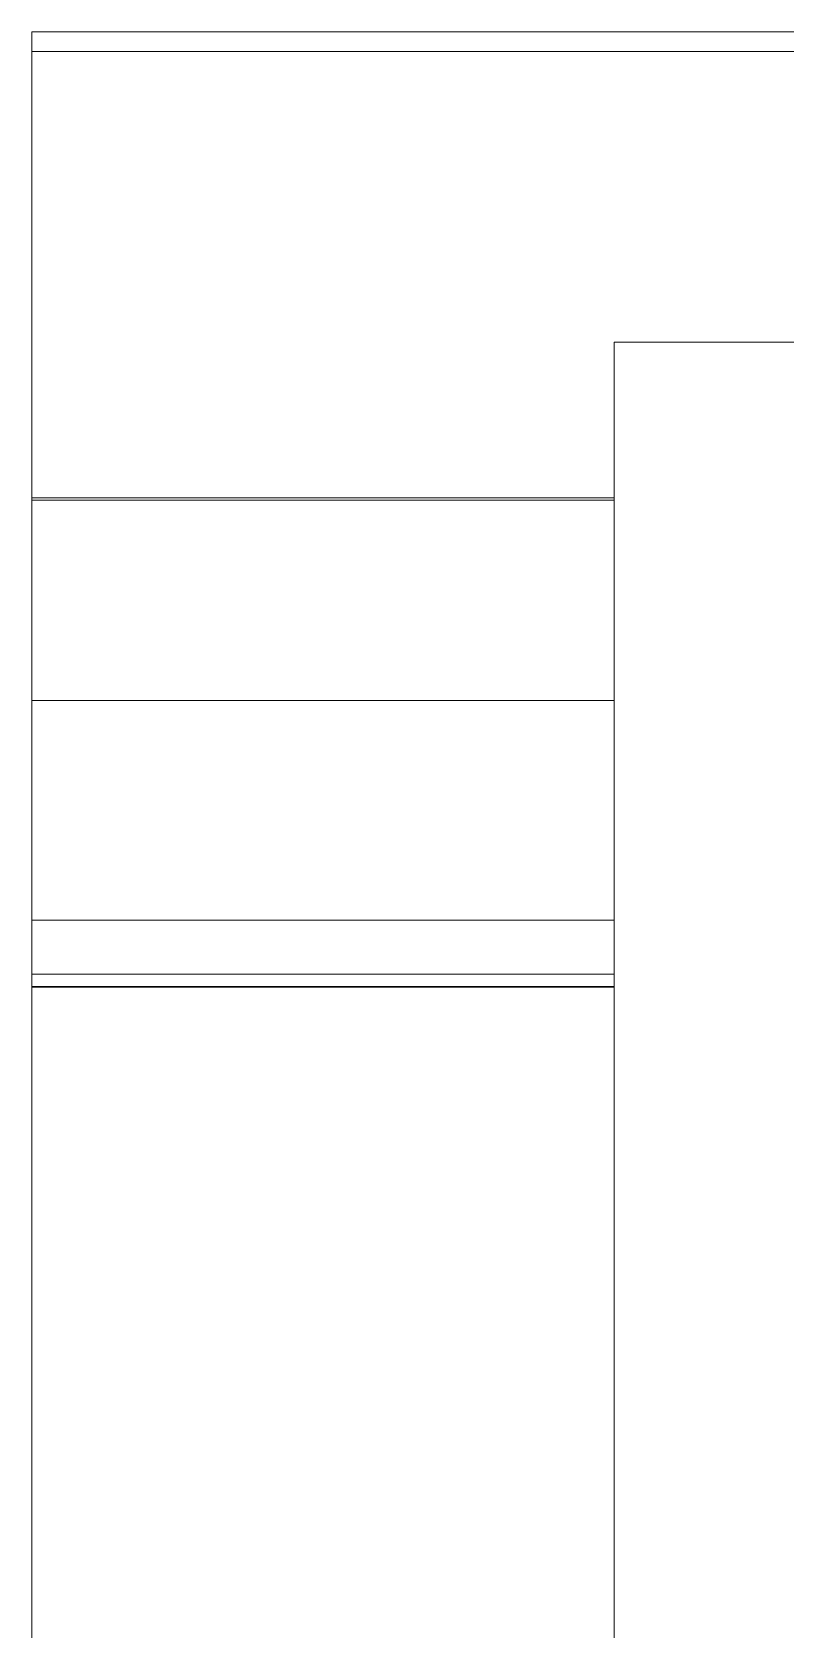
# Model space of a CAD drawing. Header units: millimetres. Extents: x 4134 to 7422, y 1400 to 3585.
# Drawn here: x 5096.45 to 5115.85, y 3054.63 to 3095.78 of the extents above; entities that cross this region are included whole.
import ezdxf

# ---------------------------------------------------------------- set-up
doc = ezdxf.new("R2010")
doc.units = ezdxf.units.MM
doc.layers.add('000-PI-Oprema', color=30, linetype='Continuous', lineweight=5)
doc.layers.add('004-PI-DIN Šina', color=3, linetype='Continuous')

# ---------------------------------------------------------------- blocks, each defined once
blk = doc.blocks.new('IM 155-5 PN ST - 6ES7155-5AA01-0AB0')
at = {"color": 0, "linetype": 'ByBlock', "lineweight": 0, "ltscale": 0.25}
blk.add_lwpolyline([(0, 147.007), (34.8, 147.007), (34.8, 0), (0, 0), (0, 147.007)], dxfattribs=at)
at = {"layer": '000-PI-Oprema', "color": 0, "linetype": 'ByBlock', "lineweight": 0}
blk.add_line((4.9, 147.007), (0, 147.007), dxfattribs=at)

msp = doc.modelspace()

# ---------------------------------------------------------------- linework, layer by layer
at = {"layer": '004-PI-DIN Šina', "color": 0, "linetype": 'ByBlock', "lineweight": 0}
for p, q in [((5096.448, 3095.778), (5096.448, 3095.278)), ((5579.048, 3095.778), (5096.448, 3095.778)), ((5096.448, 3095.278), (5096.448, 3083.778)), ((5579.048, 3095.278), (5096.448, 3095.278)), ((5096.448, 3083.717), (5096.448, 3083.778)), ((5111.448, 3083.778), (5096.448, 3083.778)), ((5096.448, 3083.717), (5096.448, 3078.554)), ((5111.448, 3083.717), (5096.448, 3083.717)), ((5096.448, 3078.554), (5096.448, 3072.896)), ((5111.448, 3078.554), (5096.448, 3078.554)), ((5096.448, 3072.896), (5096.448, 3071.501)), ((5111.448, 3072.896), (5096.448, 3072.896)), ((5096.448, 3071.501), (5096.448, 3071.187)), ((5111.448, 3071.501), (5096.448, 3071.501)), ((5096.448, 3071.166), (5096.448, 3071.187)), ((5111.448, 3071.187), (5096.448, 3071.187)), ((5096.448, 3071.166), (5096.448, 3025.928)), ((5096.448, 3071.166), (5111.448, 3071.166))]:
    msp.add_line(p, q, dxfattribs=at)

# ---------------------------------------------------------------- block references
at = {"layer": '000-PI-Oprema', "color": 0, "linetype": 'ByBlock', "lineweight": 0}
msp.add_blockref('IM 155-5 PN ST - 6ES7155-5AA01-0AB0', (5111.448, 2940.778), dxfattribs=at)

doc.saveas('drawing.dxf')
